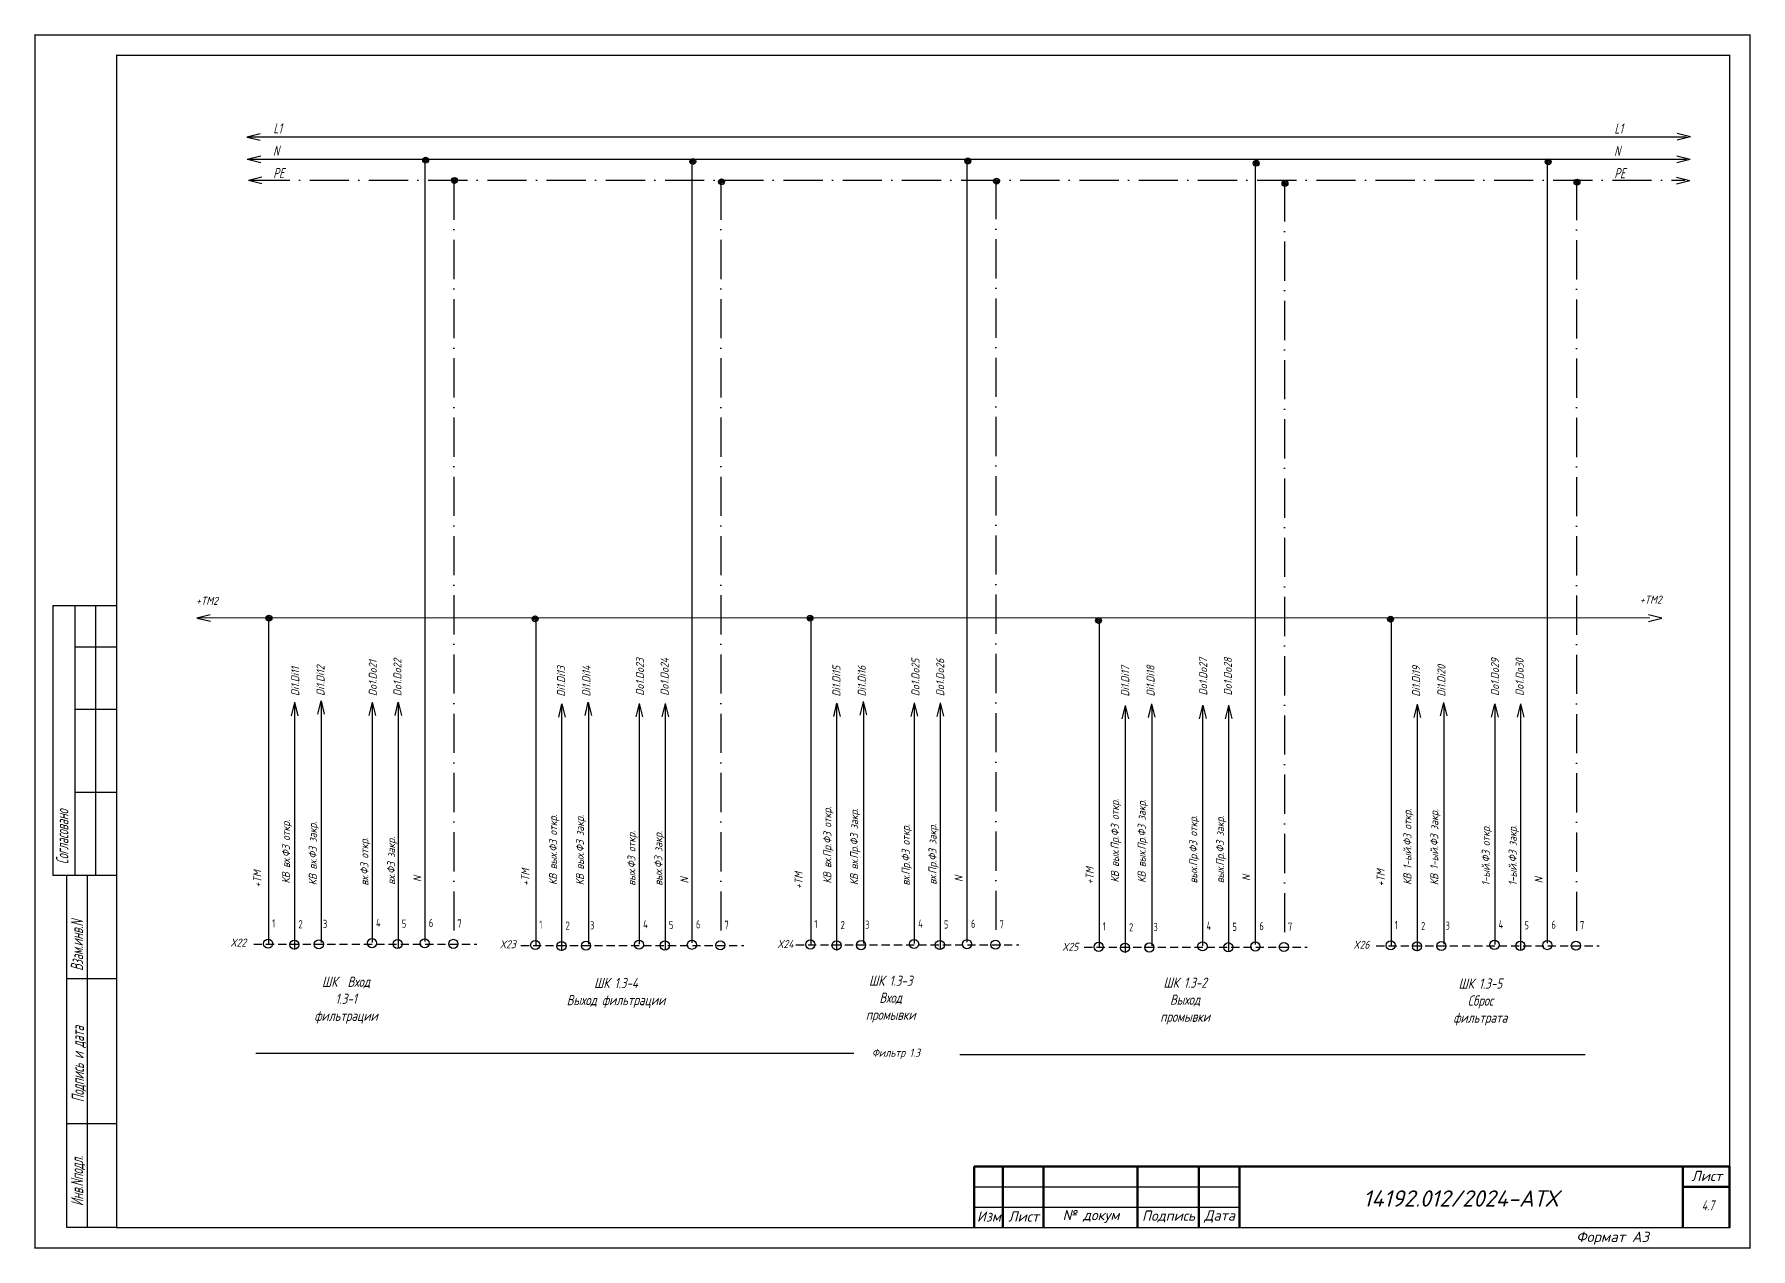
# Model space of a CAD drawing. Header units: millimetres. Extents: x 1510 to 10524, y 7125 to 13164.
# Drawn here: x 5626.2 to 6046.5, y 9992 to 10289.3 of the extents above; entities that cross this region are included whole.
import ezdxf
from ezdxf.enums import TextEntityAlignment as Align

# ---------------------------------------------------------------- set-up
doc = ezdxf.new("R2010")
doc.units = ezdxf.units.MM
doc.header["$LTSCALE"] = 4
for name, pattern in [('ACAD_ISO10W100', [18, 12, -3, 0, -3]), ('DASHED', [0.75, 0.5, -0.25]), ('SolidLine', [0])]:
    doc.linetypes.add(name, pattern=pattern)
for name, color, linetype in [('LOC', 8, 'Continuous'), ('RED_2.5mm^2', 1, 'Continuous'), ('SYMS', 7, 'Continuous'), ('Вспомогательная', 1, 'Continuous'), ('Текст', 2, 'Continuous')]:
    doc.layers.add(name, color=color, linetype=linetype)
for name, color, linetype, lineweight in [('RAMKA', 7, 'Continuous', 25), ('SHTAMP', 7, 'SolidLine', 25), ('Основеая', 5, 'Continuous', 60), ('СХЕМА', 7, 'Continuous', 25)]:
    doc.layers.add(name, color=color, linetype=linetype, lineweight=lineweight)
doc.styles.add('COTES', font='cs_gost2304.shx', dxfattribs={"width": 0.75, "oblique": 15})
doc.styles.add('ISOCPEUR', font='isocpeui.ttf')
doc.styles.add('Simplex00.10.00', font='simplex.shx')
doc.styles.add('Simplex25.085.15', font='', dxfattribs={"width": 0.85, "oblique": 15, "height": 2.5})
doc.styles.add('WD', font='romans.shx')
doc.styles.add('ГОСТ', font='isocpeur.ttf', dxfattribs={"oblique": 15})
doc.styles.add('Стиль мой-1', font='', dxfattribs={"width": 0.85, "oblique": 15, "height": 2.5})
doc.styles.get('Simplex25.085.15').set_extended_font_data('GOST type A')
doc.styles.get('Стиль мой-1').set_extended_font_data('GOST type A')

# ---------------------------------------------------------------- blocks, each defined once
blk = doc.blocks.new('Формат А3')
at = {"color": 0, "linetype": 'Continuous', "const_width": 0.3}
for points in [[(-420, 297), (0, 297), (0, 0), (-420, 0)], [(-400, 5), (-400, 292), (-5, 292), (-5, 5)]]:
    blk.add_lwpolyline(points, close=True, dxfattribs=at)
at = {"color": 0, "linetype": 'Continuous', "style": 'Simplex00.10.00', "oblique": 15}
blk.add_text('Формат А3', height=2.5, dxfattribs=at).set_placement((-33.67, 2.75), align=Align.MIDDLE_CENTER)
blk = doc.blocks.new('A$C73A268AF')
at = {"lineweight": 30}
for p, q in [((4.57, 157.46), (20.05, 157.46)), ((4.57, 157.46), (4.57, 91.46)), ((9.89, 157.46), (9.89, 91.46)), ((14.97, 157.46), (14.97, 91.46)), ((9.89, 147.31), (20.05, 147.31)), ((9.89, 132.08), (20.05, 132.08)), ((9.89, 111.77), (20.05, 111.77)), ((4.57, 91.46), (20.05, 91.46)), ((7.96, 5.15), (7.96, 91.46)), ((13.04, 5.15), (13.04, 91.46)), ((20.15, 66.08), (7.96, 66.08)), ((20.15, 30.54), (7.96, 30.54))]:
    blk.add_line(p, q, dxfattribs=at)
blk.add_lwpolyline([(20.15, 5.15), (7.96, 5.15)], dxfattribs=at)
at = {"layer": 'Вспомогательная', "color": 7}
for p, q in [((230.15, 15.15), (295.15, 15.15)), ((230.15, 10.15), (295.15, 10.15)), ((230.15, 5.15), (295.15, 5.15))]:
    blk.add_line(p, q, dxfattribs=at)
at = {"layer": 'Основеая', "color": 7}
for p, q in [((230.15, 20.15), (230.15, 5.15)), ((415.15, 20.15), (230.15, 20.15)), ((237.15, 20.15), (237.15, 5.15)), ((247.15, 20.15), (247.15, 5.15)), ((270.15, 20.15), (270.15, 5.15)), ((285.15, 20.15), (285.15, 5.15)), ((295.15, 20.15), (295.15, 5.15)), ((403.72, 20.15), (403.72, 5.15)), ((415.15, 20.15), (415.15, 5.15)), ((403.72, 15.15), (415.15, 15.15))]:
    blk.add_line(p, q, dxfattribs=at)
blk.add_blockref('Формат А3', (420.15, 0.15))
at = {"layer": 'RAMKA', "style": 'COTES', "oblique": 15, "width": 0.75}
for s, p in [('Согласовано', (8.35, 94.1)), ('Взам.инв.N', (11.94, 68.02)), ('Подпись и дата', (12.17, 35.86)), ('Инв.Nподл.', (11.97, 10.43))]:
    blk.add_text(s, height=3, rotation=90, dxfattribs=at).set_placement(p)
at = {"layer": 'Текст', "color": 7, "char_height": 2.5, "style": 'ГОСТ'}
for s, insert, width, attachment_point in [('{\\fISOCPEUR|b0|i0|c204|p34;Лист}', (413.32, 17.81), 11.4585, 6), ('{\\fISOCPEUR|b0|i0|c204|p34;Изм}', (233.75, 7.88), 7, 5), ('{\\fISOCPEUR|b0|i0|c204|p34;Лист}', (242.25, 7.88), 10, 5), ('{\\fISOCPEUR|b0|i0|c204|p34;№ докум}', (258.75, 7.88), 23, 5), ('{\\fISOCPEUR|b0|i0|c204|p34;Подпись}', (277.75, 7.88), 15, 5), ('{\\fISOCPEUR|b0|i0|c204|p34;Дата}', (290.25, 7.88), 10, 5)]:
    blk.add_mtext(s, dxfattribs=dict(at, insert=insert, width=width, attachment_point=attachment_point))
blk = doc.blocks.new('WDDOT')
for radius in [0.72, 0.449, 0.223]:
    blk.add_circle((0, 0), radius)
blk = doc.blocks.new('VT0W02')
blk.add_circle((0, 0), 0.0699)
at = {"style": 'WD'}
for tag, p, width in [('INST', (0.062, 0.42), 0.7), ('LOC', (0.062, 0.25), 0.7), ('DESC1', (0.053, -0.385), 0.8)]:
    blk.add_attdef(tag, p, '', height=0.125, dxfattribs=dict(at, width=width))
at = {"style": 'WD', "flags": 1}
for tag, p, height in [('X4TERM01', (-0.07, 0), 0.0125), ('X4TERMDESC01', (-0.055, -0.023), 0.025), ('X2TERMDESC01', (-0.006, 0.029), 0.025), ('STRIPSEQ', (0, 0), 0.00125), ('X2TERM01', (0, 0.07), 0.0125), ('X1TERMDESC01', (0.039, -0.003), 0.025), ('X1TERM01', (0.07, 0), 0.0125), ('LINKTERM', (0, -0.002), 0.00125), ('X8TERM01', (0, -0.07), 0.0125), ('X8TERMDESC01', (0, -0.054), 0.025)]:
    blk.add_attdef(tag, p, '', height=height, dxfattribs=at)
at = {"linetype": 'Continuous', "style": 'WD'}
for tag, p, height, width, flags in [('WIRENO', (0.062, 0.094), 0.125, 0.8, 8), ('TAGSTRIP', (0.053, -0.229), 0.125, 0.9, 8), ('DESC2', (0.053, -0.541), 0.125, 0.8, 8), ('CAT', (0.213, -0.406), 0.109, 0.8, 1), ('DESC3', (0.053, -0.698), 0.125, 0.8, 8)]:
    blk.add_attdef(tag, p, '', height=height, dxfattribs=dict(at, width=width, flags=flags))
at = {"linetype": 'Continuous', "style": 'WD', "width": 0.8, "flags": 1}
blk.add_attdef('MFG', text='', height=0.109, dxfattribs=at).set_placement((0.088, -0.406), align=Align.RIGHT)
at = {"style": 'WD', "width": 0.7, "flags": 1}
blk.add_attdef('ASSYCODE', (0.062, -0.281), '', height=0.01, dxfattribs=at)

msp = doc.modelspace()

# ---------------------------------------------------------------- linework, layer by layer
at = {"linetype": 'DASHED'}
for p, q in [((5679.9, 10066.56), (5734.51, 10066.56)), ((5745.32, 10066.23), (5799.92, 10066.23)), ((5812.67, 10066.37), (5867.27, 10066.37)), ((5883.3, 10065.8), (5937.9, 10065.8)), ((5954.8, 10066.15), (6009.41, 10066.15))]:
    msp.add_line(p, q, dxfattribs=at)
at = {"color": 7, "ltscale": 0.2}
for p, q in [((5826.82, 10039.74), (5680.42, 10039.74)), ((5852.78, 10039.56), (6005.96, 10039.56))]:
    msp.add_line(p, q, dxfattribs=at)
at = {"layer": 'RED_2.5mm^2', "linetype": 'Continuous', "ltscale": 0.2}
for p, q in [((5678.73, 10264.2), (6030.71, 10264.2)), ((5678.33, 10258.72), (6030.76, 10258.72)), ((5721.78, 10258.64), (5721.78, 10067.21)), ((5787.19, 10258.64), (5787.19, 10066.87)), ((5854.54, 10258.78), (5854.54, 10067.01)), ((5925.17, 10258.21), (5925.17, 10066.44)), ((5996.68, 10258.56), (5996.68, 10066.79)), ((5816.3, 10146.38), (5816.3, 10066.42)), ((5958.44, 10146.18), (5958.44, 10066.2)), ((5683.54, 10146.03), (5683.54, 10066.62)), ((5748.95, 10145.9), (5748.95, 10066.28)), ((5886.93, 10145.98), (5886.93, 10065.85)), ((5689.89, 10125.44), (5689.89, 10065.2)), ((5696.43, 10125.59), (5696.43, 10066.92)), ((5708.89, 10125.7), (5708.89, 10066.91)), ((5715.24, 10125.73), (5715.24, 10065.49)), ((5755.3, 10125.1), (5755.3, 10064.87)), ((5761.85, 10125.25), (5761.85, 10066.58)), ((5774.3, 10125.36), (5774.3, 10066.57)), ((5780.65, 10125.39), (5780.65, 10065.16)), ((5822.65, 10125.24), (5822.65, 10065)), ((5829.2, 10125.39), (5829.2, 10066.72)), ((5841.65, 10125.5), (5841.65, 10066.71)), ((5848, 10125.53), (5848, 10065.29)), ((5971.33, 10125.17), (5971.33, 10066.5)), ((5983.79, 10125.28), (5983.79, 10066.49)), ((5990.14, 10125.31), (5990.14, 10065.08)), ((5893.28, 10124.67), (5893.28, 10064.44)), ((5899.82, 10124.82), (5899.82, 10066.15)), ((5912.28, 10124.93), (5912.28, 10066.14)), ((5918.63, 10124.96), (5918.63, 10064.73)), ((5964.79, 10125.02), (5964.79, 10064.79))]:
    msp.add_line(p, q, dxfattribs=at)
at = {"layer": 'RED_2.5mm^2', "linetype": 'ACAD_ISO10W100', "ltscale": 0.2}
for p, q in [((5679.13, 10253.57), (6030.36, 10253.57)), ((5728.9, 10253.47), (5728.9, 10068.2)), ((5794.32, 10253.47), (5794.32, 10067.87)), ((5861.67, 10253.61), (5861.67, 10068)), ((5932.29, 10253.04), (5932.29, 10067.44)), ((6003.8, 10253.39), (6003.8, 10067.79))]:
    msp.add_line(p, q, dxfattribs=at)
at = {"layer": 'SYMS', "linetype": 'Continuous', "ltscale": 0.2}
for p, q in [((5678.22, 10264.18), (5681.49, 10264.99)), ((5678.26, 10264.14), (5681.52, 10263.34)), ((6031.74, 10264.23), (6028.48, 10265.03)), ((6031.78, 10264.2), (6028.51, 10263.39)), ((5678.34, 10258.72), (5681.61, 10259.53)), ((5678.37, 10258.69), (5681.64, 10257.89)), ((6031.63, 10258.66), (6028.36, 10259.46)), ((6031.67, 10258.63), (6028.4, 10257.82)), ((5678.62, 10253.62), (5681.89, 10254.43)), ((5678.66, 10253.58), (5681.93, 10252.79)), ((6031.58, 10253.44), (6028.31, 10254.24)), ((6031.61, 10253.41), (6028.34, 10252.6)), ((5665.98, 10146.42), (5669.26, 10147.23)), ((5666.02, 10146.38), (5669.29, 10145.58)), ((6024.71, 10146.33), (6021.44, 10147.13)), ((6024.75, 10146.3), (6021.48, 10145.49)), ((5689.89, 10125.71), (5689.09, 10122.44)), ((5689.92, 10125.75), (5690.73, 10122.47)), ((5696.35, 10126.11), (5695.55, 10122.84)), ((5696.38, 10126.14), (5697.19, 10122.87)), ((5708.87, 10125.78), (5708.07, 10122.51)), ((5708.9, 10125.82), (5709.72, 10122.54)), ((5715.22, 10125.78), (5714.42, 10122.51)), ((5715.25, 10125.82), (5716.06, 10122.54)), ((5755.3, 10125.37), (5754.5, 10122.1)), ((5755.33, 10125.41), (5756.14, 10122.14)), ((5761.76, 10125.77), (5760.96, 10122.5)), ((5761.79, 10125.81), (5762.6, 10122.54)), ((5774.28, 10125.44), (5773.48, 10122.17)), ((5774.32, 10125.48), (5775.13, 10122.21)), ((5780.63, 10125.44), (5779.83, 10122.17)), ((5780.66, 10125.48), (5781.47, 10122.21)), ((5822.65, 10125.51), (5821.85, 10122.24)), ((5822.68, 10125.55), (5823.49, 10122.27)), ((5829.11, 10125.91), (5828.31, 10122.64)), ((5829.14, 10125.94), (5829.95, 10122.67)), ((5841.63, 10125.58), (5840.84, 10122.31)), ((5841.67, 10125.62), (5842.48, 10122.34)), ((5847.98, 10125.58), (5847.18, 10122.31)), ((5848.01, 10125.62), (5848.82, 10122.34)), ((5899.74, 10125.34), (5898.94, 10122.07)), ((5899.77, 10125.38), (5900.58, 10122.11)), ((5912.3, 10125.05), (5913.11, 10121.78)), ((5918.64, 10125.05), (5919.45, 10121.78)), ((5964.78, 10125.29), (5963.98, 10122.02)), ((5964.82, 10125.33), (5965.63, 10122.06)), ((5971.24, 10125.69), (5970.44, 10122.42)), ((5971.28, 10125.73), (5972.09, 10122.46)), ((5983.77, 10125.36), (5982.97, 10122.09)), ((5983.8, 10125.4), (5984.61, 10122.13)), ((5990.11, 10125.36), (5989.32, 10122.09)), ((5990.15, 10125.4), (5990.96, 10122.13)), ((5893.28, 10124.94), (5892.48, 10121.67)), ((5893.31, 10124.98), (5894.12, 10121.71)), ((5912.26, 10125.01), (5911.46, 10121.74)), ((5918.61, 10125.01), (5917.81, 10121.74))]:
    msp.add_line(p, q, dxfattribs=at)
at = {"layer": 'СХЕМА', "color": 1, "linetype": 'Continuous', "lineweight": 20, "ltscale": 30}
msp.add_line((6021.81, 10146.45), (5666.18, 10146.45), dxfattribs=at)

# ---------------------------------------------------------------- block references
at = {"ltscale": 1.2}
msp.add_blockref('A$C73A268AF', (5626.18, 9991.99), dxfattribs=at)
at = {"layer": 'SYMS', "linetype": 'Continuous', "ltscale": 0.2}
for p in [(5722.01, 10258.49), (5787.43, 10258.15), (5854.78, 10258.29), (5925.4, 10257.72), (5996.91, 10258.07), (5729.05, 10253.53), (5794.46, 10253.2), (5861.81, 10253.33), (5932.44, 10252.77), (6003.95, 10253.12), (5683.64, 10146.35), (5748.81, 10146.21), (5816.16, 10146.35), (5886.79, 10145.78), (5958.3, 10146.13)]:
    msp.add_blockref('WDDOT', p, dxfattribs=at)
ref = msp.add_blockref('VT0W02', (5683.43, 10066.66), dxfattribs=dict(at, xscale=16, yscale=16, zscale=16))
ref.add_attrib('LOC', '1', (5684.43, 10070.66), dxfattribs={"layer": 'LOC', "height": 2, "style": 'WD', "width": 0.7})
ref = msp.add_blockref('VT0W02', (5689.87, 10066.43), dxfattribs=dict(at, xscale=16, yscale=16, zscale=16))
ref.add_attrib('LOC', '2', (5690.87, 10070.43), dxfattribs={"layer": 'LOC', "height": 2, "style": 'WD', "width": 0.7})
ref = msp.add_blockref('VT0W02', (5695.85, 10066.5), dxfattribs=dict(at, xscale=16, yscale=16, zscale=16))
ref.add_attrib('LOC', '3', (5696.85, 10070.5), dxfattribs={"layer": 'LOC', "height": 2, "style": 'WD', "width": 0.7})
ref = msp.add_blockref('VT0W02', (5708.86, 10066.78), dxfattribs=dict(at, xscale=16, yscale=16, zscale=16))
ref.add_attrib('LOC', '4', (5709.86, 10070.78), dxfattribs={"layer": 'LOC', "height": 2, "style": 'WD', "width": 0.7})
ref = msp.add_blockref('VT0W02', (5715.17, 10066.56), dxfattribs=dict(at, xscale=16, yscale=16, zscale=16))
ref.add_attrib('LOC', '5', (5716.17, 10070.56), dxfattribs={"layer": 'LOC', "height": 2, "style": 'WD', "width": 0.7})
ref = msp.add_blockref('VT0W02', (5721.78, 10066.73), dxfattribs=dict(at, xscale=16, yscale=16, zscale=16))
ref.add_attrib('LOC', '6', (5722.78, 10070.73), dxfattribs={"layer": 'LOC', "height": 2, "style": 'WD', "width": 0.7})
ref = msp.add_blockref('VT0W02', (5728.78, 10066.61), dxfattribs=dict(at, xscale=16, yscale=16, zscale=16))
ref.add_attrib('LOC', '7', (5729.78, 10070.61), dxfattribs={"layer": 'LOC', "height": 2, "style": 'WD', "width": 0.7})
ref = msp.add_blockref('VT0W02', (5748.84, 10066.32), dxfattribs=dict(at, xscale=16, yscale=16, zscale=16))
ref.add_attrib('LOC', '1', (5749.84, 10070.32), dxfattribs={"layer": 'LOC', "height": 2, "style": 'WD', "width": 0.7})
ref = msp.add_blockref('VT0W02', (5755.28, 10066.09), dxfattribs=dict(at, xscale=16, yscale=16, zscale=16))
ref.add_attrib('LOC', '2', (5756.28, 10070.09), dxfattribs={"layer": 'LOC', "height": 2, "style": 'WD', "width": 0.7})
ref = msp.add_blockref('VT0W02', (5761.27, 10066.16), dxfattribs=dict(at, xscale=16, yscale=16, zscale=16))
ref.add_attrib('LOC', '3', (5762.27, 10070.16), dxfattribs={"layer": 'LOC', "height": 2, "style": 'WD', "width": 0.7})
ref = msp.add_blockref('VT0W02', (5774.27, 10066.44), dxfattribs=dict(at, xscale=16, yscale=16, zscale=16))
ref.add_attrib('LOC', '4', (5775.27, 10070.44), dxfattribs={"layer": 'LOC', "height": 2, "style": 'WD', "width": 0.7})
ref = msp.add_blockref('VT0W02', (5780.58, 10066.22), dxfattribs=dict(at, xscale=16, yscale=16, zscale=16))
ref.add_attrib('LOC', '5', (5781.58, 10070.22), dxfattribs={"layer": 'LOC', "height": 2, "style": 'WD', "width": 0.7})
ref = msp.add_blockref('VT0W02', (5787.2, 10066.39), dxfattribs=dict(at, xscale=16, yscale=16, zscale=16))
ref.add_attrib('LOC', '6', (5788.2, 10070.39), dxfattribs={"layer": 'LOC', "height": 2, "style": 'WD', "width": 0.7})
ref = msp.add_blockref('VT0W02', (5794.19, 10066.27), dxfattribs=dict(at, xscale=16, yscale=16, zscale=16))
ref.add_attrib('LOC', '7', (5795.19, 10070.27), dxfattribs={"layer": 'LOC', "height": 2, "style": 'WD', "width": 0.7})
ref = msp.add_blockref('VT0W02', (5816.19, 10066.46), dxfattribs=dict(at, xscale=16, yscale=16, zscale=16))
ref.add_attrib('LOC', '1', (5817.19, 10070.46), dxfattribs={"layer": 'LOC', "height": 2, "style": 'WD', "width": 0.7})
ref = msp.add_blockref('VT0W02', (5822.63, 10066.23), dxfattribs=dict(at, xscale=16, yscale=16, zscale=16))
ref.add_attrib('LOC', '2', (5823.63, 10070.23), dxfattribs={"layer": 'LOC', "height": 2, "style": 'WD', "width": 0.7})
ref = msp.add_blockref('VT0W02', (5828.62, 10066.3), dxfattribs=dict(at, xscale=16, yscale=16, zscale=16))
ref.add_attrib('LOC', '3', (5829.62, 10070.3), dxfattribs={"layer": 'LOC', "height": 2, "style": 'WD', "width": 0.7})
ref = msp.add_blockref('VT0W02', (5841.62, 10066.58), dxfattribs=dict(at, xscale=16, yscale=16, zscale=16))
ref.add_attrib('LOC', '4', (5842.62, 10070.58), dxfattribs={"layer": 'LOC', "height": 2, "style": 'WD', "width": 0.7})
ref = msp.add_blockref('VT0W02', (5847.93, 10066.36), dxfattribs=dict(at, xscale=16, yscale=16, zscale=16))
ref.add_attrib('LOC', '5', (5848.93, 10070.36), dxfattribs={"layer": 'LOC', "height": 2, "style": 'WD', "width": 0.7})
ref = msp.add_blockref('VT0W02', (5854.55, 10066.53), dxfattribs=dict(at, xscale=16, yscale=16, zscale=16))
ref.add_attrib('LOC', '6', (5855.55, 10070.53), dxfattribs={"layer": 'LOC', "height": 2, "style": 'WD', "width": 0.7})
ref = msp.add_blockref('VT0W02', (5861.54, 10066.41), dxfattribs=dict(at, xscale=16, yscale=16, zscale=16))
ref.add_attrib('LOC', '7', (5862.54, 10070.41), dxfattribs={"layer": 'LOC', "height": 2, "style": 'WD', "width": 0.7})
ref = msp.add_blockref('VT0W02', (5886.82, 10065.89), dxfattribs=dict(at, xscale=16, yscale=16, zscale=16))
ref.add_attrib('LOC', '1', (5887.82, 10069.89), dxfattribs={"layer": 'LOC', "height": 2, "style": 'WD', "width": 0.7})
ref = msp.add_blockref('VT0W02', (5893.26, 10065.66), dxfattribs=dict(at, xscale=16, yscale=16, zscale=16))
ref.add_attrib('LOC', '2', (5894.26, 10069.66), dxfattribs={"layer": 'LOC', "height": 2, "style": 'WD', "width": 0.7})
ref = msp.add_blockref('VT0W02', (5899.24, 10065.73), dxfattribs=dict(at, xscale=16, yscale=16, zscale=16))
ref.add_attrib('LOC', '3', (5900.24, 10069.73), dxfattribs={"layer": 'LOC', "height": 2, "style": 'WD', "width": 0.7})
ref = msp.add_blockref('VT0W02', (5912.25, 10066.02), dxfattribs=dict(at, xscale=16, yscale=16, zscale=16))
ref.add_attrib('LOC', '4', (5913.25, 10070.02), dxfattribs={"layer": 'LOC', "height": 2, "style": 'WD', "width": 0.7})
ref = msp.add_blockref('VT0W02', (5918.56, 10065.79), dxfattribs=dict(at, xscale=16, yscale=16, zscale=16))
ref.add_attrib('LOC', '5', (5919.56, 10069.79), dxfattribs={"layer": 'LOC', "height": 2, "style": 'WD', "width": 0.7})
ref = msp.add_blockref('VT0W02', (5925.17, 10065.96), dxfattribs=dict(at, xscale=16, yscale=16, zscale=16))
ref.add_attrib('LOC', '6', (5926.17, 10069.96), dxfattribs={"layer": 'LOC', "height": 2, "style": 'WD', "width": 0.7})
ref = msp.add_blockref('VT0W02', (5932.17, 10065.84), dxfattribs=dict(at, xscale=16, yscale=16, zscale=16))
ref.add_attrib('LOC', '7', (5933.17, 10069.84), dxfattribs={"layer": 'LOC', "height": 2, "style": 'WD', "width": 0.7})
ref = msp.add_blockref('VT0W02', (5958.33, 10066.24), dxfattribs=dict(at, xscale=16, yscale=16, zscale=16))
ref.add_attrib('LOC', '1', (5959.33, 10070.24), dxfattribs={"layer": 'LOC', "height": 2, "style": 'WD', "width": 0.7})
ref = msp.add_blockref('VT0W02', (5964.77, 10066.01), dxfattribs=dict(at, xscale=16, yscale=16, zscale=16))
ref.add_attrib('LOC', '2', (5965.77, 10070.01), dxfattribs={"layer": 'LOC', "height": 2, "style": 'WD', "width": 0.7})
ref = msp.add_blockref('VT0W02', (5970.75, 10066.08), dxfattribs=dict(at, xscale=16, yscale=16, zscale=16))
ref.add_attrib('LOC', '3', (5971.75, 10070.08), dxfattribs={"layer": 'LOC', "height": 2, "style": 'WD', "width": 0.7})
ref = msp.add_blockref('VT0W02', (5983.75, 10066.37), dxfattribs=dict(at, xscale=16, yscale=16, zscale=16))
ref.add_attrib('LOC', '4', (5984.75, 10070.37), dxfattribs={"layer": 'LOC', "height": 2, "style": 'WD', "width": 0.7})
ref = msp.add_blockref('VT0W02', (5990.06, 10066.14), dxfattribs=dict(at, xscale=16, yscale=16, zscale=16))
ref.add_attrib('LOC', '5', (5991.06, 10070.14), dxfattribs={"layer": 'LOC', "height": 2, "style": 'WD', "width": 0.7})
ref = msp.add_blockref('VT0W02', (5996.68, 10066.31), dxfattribs=dict(at, xscale=16, yscale=16, zscale=16))
ref.add_attrib('LOC', '6', (5997.68, 10070.31), dxfattribs={"layer": 'LOC', "height": 2, "style": 'WD', "width": 0.7})
ref = msp.add_blockref('VT0W02', (6003.68, 10066.19), dxfattribs=dict(at, xscale=16, yscale=16, zscale=16))
ref.add_attrib('LOC', '7', (6004.68, 10070.19), dxfattribs={"layer": 'LOC', "height": 2, "style": 'WD', "width": 0.7})

# ---------------------------------------------------------------- texts
at = {"style": 'Simplex25.085.15', "oblique": 15}
for s, height, width, p in [('L1', 2.5, 0.85, (5684.7, 10265.02)), ('L1', 2.5, 0.85, (6013.1, 10264.98)), ('N', 2.5, 0.85, (5684.63, 10259.54)), ('N', 2.5, 0.85, (6013.03, 10259.5)), ('PE', 2.5, 0.85, (5684.68, 10254.07)), ('PE', 2.5, 0.85, (6013.08, 10254.03)), ('+TM2', 1.961, 1.083459, (5665.77, 10149.61)), ('+TM2', 1.961, 1.083459, (6019.33, 10149.89)), ('X22', 1.961, 1.083459, (5674.17, 10065.95)), ('X23', 1.961, 1.083459, (5740.15, 10065.54)), ('X24', 1.961, 1.083459, (5808.09, 10065.6)), ('X25', 1.961, 1.083459, (5877.85, 10064.91)), ('X26', 1.961, 1.083459, (5949.16, 10065.41)), ('Фильтр 1.3', 1.961, 1.083459, (5831.29, 10038.98))]:
    msp.add_text(s, height=height, dxfattribs=dict(at, width=width)).set_placement(p)
at = {"style": 'Simplex25.085.15', "oblique": 15, "width": 1.083459}
for s, height, p in [('Di1.Di11', 1.961, (5691.04, 10127.28)), ('Di1.Di12', 1.961, (5697.24, 10127.32)), ('Do1.Do21', 1.961, (5710.04, 10127.27)), ('Do1.Do22', 1.961, (5716.08, 10127.26)), ('Di1.Di13', 1.961, (5756.15, 10127.13)), ('Di1.Di14', 1.961, (5762.35, 10127.16)), ('Do1.Do23', 1.961, (5775.47, 10127.37)), ('Do1.Do24', 1.961, (5781.51, 10127.36)), ('Di1.Di15', 1.961, (5823.58, 10127.15)), ('Di1.Di16', 1.961, (5829.79, 10127.18)), ('Do1.Do25', 1.961, (5842.94, 10127.23)), ('Do1.Do26', 1.961, (5848.99, 10127.23)), ('Di1.Di17', 1.961, (5894.29, 10127.16)), ('Di1.Di18', 1.961, (5900.49, 10127.19)), ('Do1.Do27', 1.961, (5913.39, 10127.43)), ('Do1.Do28', 1.961, (5919.43, 10127.42)), ('Di1.Di19', 1.961, (5965.54, 10127.12)), ('Di1.Di20', 1.961, (5971.74, 10127.15)), ('Do1.Do29', 1.961, (5984.84, 10127.31)), ('Do1.Do30', 1.961, (5990.88, 10127.31)), ('КВ вх.Пр.Ф3 откр.', 1.9613, (5821.34, 10081.37)), ('КВ вых.Пр.Ф3 откр.', 1.9613, (5891.76, 10081.62)), ('КВ вых.Пр.Ф3 закр.', 1.9613, (5898.33, 10081.55)), ('КВ вх.Ф3 откр.', 1.9613, (5688.77, 10081.36)), ('КВ вх.Ф3 закр.', 1.9613, (5695.34, 10080.97)), ('КВ вых.Ф3 откр.', 1.9613, (5754.19, 10081.03)), ('КВ вых.Ф3 закр.', 1.9613, (5760.76, 10080.96)), ('КВ вх.Пр.Ф3 закр.', 1.9613, (5827.91, 10080.98)), ('вх.Пр.Ф3 откр.', 1.9613, (5840.54, 10080.87)), ('вх.Пр.Ф3 закр.', 1.9613, (5847.11, 10081.09)), ('вых.Пр.Ф3 откр.', 1.9613, (5910.96, 10081.41)), ('вых.Пр.Ф3 закр.', 1.9613, (5917.53, 10081.45)), ('КВ 1-ый.Ф3 откр.', 1.9613, (5963.4, 10081.05)), ('КВ 1-ый.Ф3 закр.', 1.9613, (5969.97, 10080.98)), ('1-ый.Ф3 откр.', 1.9613, (5982.6, 10080.85)), ('вх.Ф3 откр.', 1.9613, (5707.97, 10080.86)), ('вх.Ф3 закр.', 1.9613, (5714.54, 10081.08)), ('вых.Ф3 откр.', 1.9613, (5773.39, 10080.83)), ('вых.Ф3 закр.', 1.9613, (5779.96, 10080.86)), ('1-ый.Ф3 закр.', 1.9613, (5989.17, 10080.88)), ('+TM', 1.961, (5681.78, 10080.4)), ('N', 1.96, (5720.94, 10081.75)), ('+TM', 1.961, (5747.42, 10080.8)), ('N', 1.96, (5786.35, 10081.41)), ('+TM', 1.961, (5814.3, 10080)), ('N', 1.96, (5853.51, 10081.76)), ('+TM', 1.961, (5885.61, 10081.19)), ('N', 1.96, (5923.92, 10082)), ('+TM', 1.961, (5956.84, 10080.66)), ('N', 1.96, (5995.57, 10081.43))]:
    msp.add_text(s, height=height, rotation=90, dxfattribs=at).set_placement(p)
at = {"color": 7, "lineweight": 25, "insert": (6034.48, 10003.86), "char_height": 2.5, "attachment_point": 1, "style": 'Стиль мой-1'}
msp.add_mtext_dynamic_manual_height_columns('4.7', width=5.3031, gutter_width=12.5, heights=[0], dxfattribs=at)
at = {"layer": 'SHTAMP', "color": 0, "style": 'ISOCPEUR'}
msp.add_text('14192.012/2024-АТХ', height=4, dxfattribs=at).set_placement((5975.44, 10002.28), align=Align.CENTER)
at = {"layer": 'SYMS', "linetype": 'Continuous', "char_height": 2.5, "attachment_point": 2}
for s, insert, width in [('{\\Fsimplex|c204;\\Q15;\\W0.75;\\C0;ШК  Вход 1.3-1 фильтрации}', (5702.51, 10058.59), 16.2192), ('{\\Fsimplex|c204;\\Q15;\\W0.75;\\C0;ШК 1.3-4\\PВыход фильтрации}', (5768.61, 10058.27), 27.2347), ('{\\Fsimplex|c204;\\Q15;\\W0.75;\\C0;ШК 1.3-3\\PВход промывки}', (5835.88, 10058.84), 16.2192), ('{\\Fsimplex|c204;\\Q15;\\W0.75;\\C0;ШК 1.3-2 Выход промывки}', (5907.97, 10058.36), 16.2192), ('{\\Fsimplex|c204;\\Q15;\\W0.75;\\C0;ШК 1.3-5\\PСброс фильтрата}', (5980.27, 10058.14), 16.2192)]:
    msp.add_mtext(s, dxfattribs=dict(at, insert=insert, width=width))

doc.saveas('drawing.dxf')
